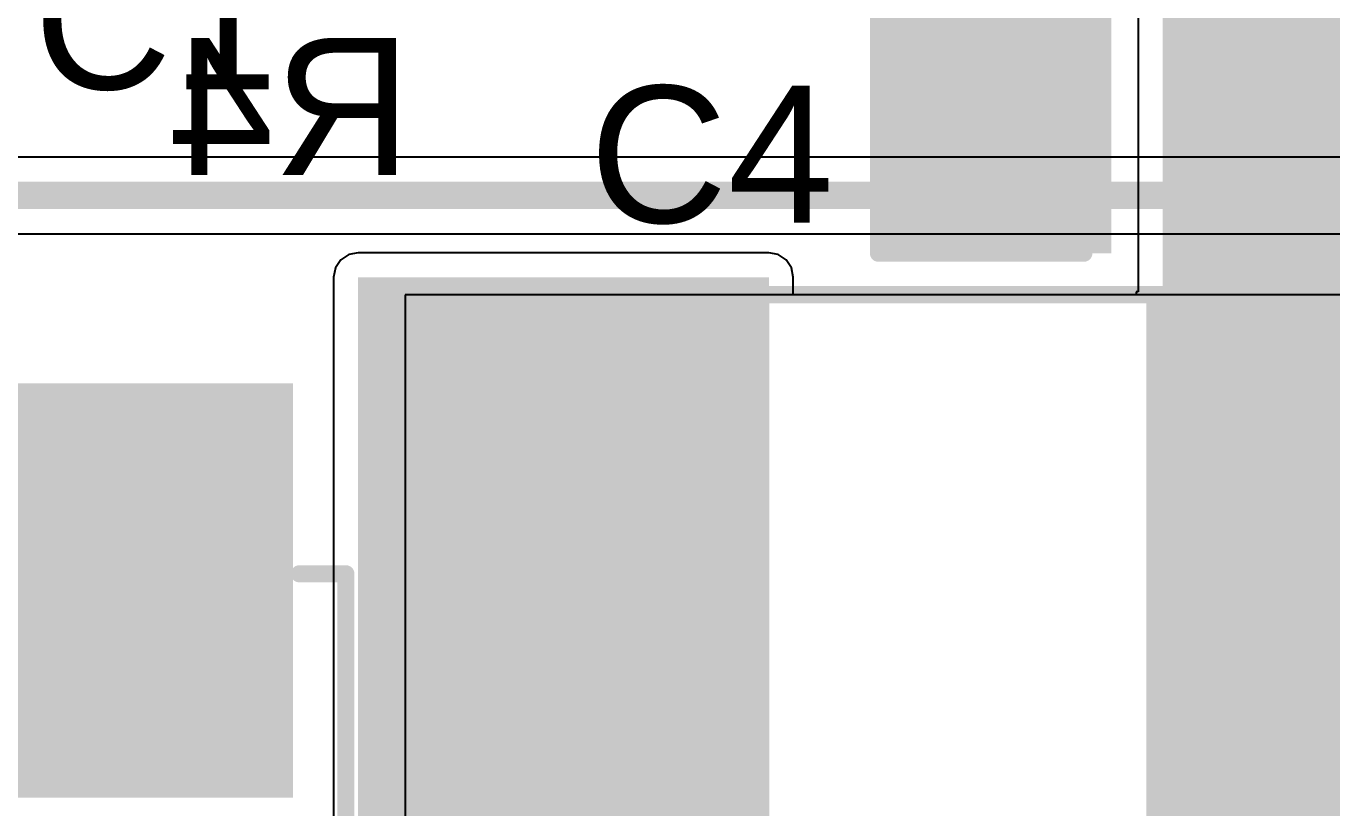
# Model space of a CAD drawing. Header units: inches. Extents: x 0 to 5376, y 0 to 5416.
# Drawn here: x 10.04 to 19.72, y 15.93 to 21.73 of the extents above; entities that cross this region are included whole.
import ezdxf

# ---------------------------------------------------------------- set-up
doc = ezdxf.new("R2010")
doc.units = ezdxf.units.IN
for name, color, linetype in [('Bottom Overlay', 54, 'Continuous'), ('Layer 1', 16, 'Continuous'), ('Top Layer', 1, 'Continuous'), ('Top Overlay', 2, 'Continuous'), ('Top Paste', 8, 'Continuous'), ('Top Solder', 216, 'Continuous')]:
    doc.layers.add(name, color=color, linetype=linetype)
doc.styles.add('Arial', font='', dxfattribs={"height": 0.2})
doc.styles.get('Arial').set_extended_font_data('Arial')

msp = doc.modelspace()

# ---------------------------------------------------------------- hatches: boundary and pattern name
at = {"layer": 'Top Layer'}
for points in [[(23.2156, 24.3332), (18.4685, 24.3332), (18.4685, 11.1029), (23.2156, 11.1029)], [(16.4619, 21.9233), (17.9859, 21.9233), (17.9859, 20.1453), (16.4619, 20.1453)], [(19.0019, 21.9233), (20.5259, 21.9233), (20.5259, 20.1453), (19.0019, 20.1453)], [(15.5476, 19.8659), (12.4996, 19.8659), (12.4996, 11.2299), (15.5476, 11.2299)], [(15.4505, 19.5799), (15.4505, 11.3799), (12.8505, 11.3799), (12.8505, 19.5799)], [(21.0505, 19.5799), (21.0505, 11.3799), (18.4505, 11.3799), (18.4505, 19.5799)], [(2.9746, 19.0785), (2.9746, 16.0051), (12.017, 16.0051), (12.017, 19.0785)], [(10.2017, 16.3553), (10.2017, 18.8553), (11.9017, 18.8553), (11.9017, 16.3553)]]:
    msp.add_hatch(color=1, dxfattribs=at).paths.add_polyline_path(points)
at = {"layer": 'Top Paste'}
for points in [[(16.4619, 21.9233), (17.9859, 21.9233), (17.9859, 20.1453), (16.4619, 20.1453)], [(19.0019, 21.9233), (20.5259, 21.9233), (20.5259, 20.1453), (19.0019, 20.1453)], [(15.4505, 19.5799), (15.4505, 11.3799), (12.8505, 11.3799), (12.8505, 19.5799)], [(21.0505, 19.5799), (21.0505, 11.3799), (18.4505, 11.3799), (18.4505, 19.5799)], [(10.2017, 16.3553), (10.2017, 18.8553), (11.9017, 18.8553), (11.9017, 16.3553)]]:
    msp.add_hatch(color=8, dxfattribs=at).paths.add_polyline_path(points)
at = {"layer": 'Top Solder'}
for points in [[(16.3603, 22.0249), (18.0875, 22.0249), (18.0875, 20.0437), (16.3603, 20.0437)], [(18.9003, 22.0249), (20.6275, 22.0249), (20.6275, 20.0437), (18.9003, 20.0437)], [(15.5521, 19.6815), (15.5521, 11.2783), (12.7489, 11.2783), (12.7489, 19.6815)], [(21.1521, 19.6815), (21.1521, 11.2783), (18.3489, 11.2783), (18.3489, 19.6815)], [(10.1001, 16.2537), (10.1001, 18.9569), (12.0033, 18.9569), (12.0033, 16.2537)]]:
    msp.add_hatch(color=216, dxfattribs=at).paths.add_polyline_path(points)

# ---------------------------------------------------------------- linework, layer by layer
at = {"layer": 'Layer 1'}
for p, q in [((29.9048, 20.7573), (3.3692, 20.7573)), ((3.2512, 20.1875), (29.9676, 20.1875))]:
    msp.add_line(p, q, dxfattribs=at)
msp.add_lwpolyline([(3.2512, 20.4724, 0.2032, 0.2032, 0), (30.0228, 20.4724, 0.2032, 0.2032, 0)], format="xyseb", dxfattribs=at)
at = {"layer": 'Top Layer'}
for p, q in [((18.2873, 24.3332), (18.2873, 19.7577)), ((12.3714, 19.994), (12.3321, 19.9352)), ((12.4302, 20.0333), (12.3714, 19.994)), ((12.4996, 20.0471), (12.4302, 20.0333)), ((15.5476, 20.0471), (12.4996, 20.0471)), ((15.6169, 20.0333), (15.5476, 20.0471)), ((15.6757, 19.994), (15.6169, 20.0333)), ((15.715, 19.9352), (15.6757, 19.994)), ((12.3321, 19.9352), (12.3183, 19.8659)), ((12.3183, 19.8659), (12.3183, 15.7769)), ((15.7288, 19.8659), (15.715, 19.9352)), ((15.7288, 19.7362), (15.7288, 19.8659)), ((22.0218, 19.7362), (12.8505, 19.7362)), ((12.8505, 19.7362), (12.8505, 11.2299)), ((18.2727, 19.7362), (15.7288, 19.7362)), ((18.2873, 19.7577), (18.2727, 19.7577)), ((18.2727, 19.7577), (18.2727, 19.7362))]:
    msp.add_line(p, q, dxfattribs=at)
at = {"layer": 'Top Overlay'}
for points in [[(16.3603, 20.0437, 0.127, 0.127, 0), (16.3603, 22.0249, 0.127, 0.127, 0)], [(16.3603, 20.0437, 0.127, 0.127, 0), (17.8843, 20.0437, 0.127, 0.127, 0)], [(19.1035, 20.0437, 0.127, 0.127, 0), (20.6275, 20.0437, 0.127, 0.127, 0)], [(12.8505, 19.7362, 0.127, 0.127, 0), (14.351, 19.7362, 0.127, 0.127, 0)], [(14.351, 19.7362, 0.127, 0.127, 0), (19.5714, 19.7362, 0.127, 0.127, 0)], [(19.5714, 19.7362, 0.127, 0.127, 0), (21.0505, 19.7362, 0.127, 0.127, 0)], [(9.694, 17.6665, 0.127, 0.127, 0), (10.0395, 17.6665, 0.127, 0.127, 0)], [(12.0639, 17.6665, 0.127, 0.127, 0), (12.4094, 17.6665, 0.127, 0.127, 0)], [(12.4094, 12.9471, 0.127, 0.127, 0), (12.4094, 17.6665, 0.127, 0.127, 0)]]:
    msp.add_lwpolyline(points, format="xyseb", dxfattribs=at)
for points in [[(16.3286, 20.0437, 0.0635, 0.0635, 1), (16.3921, 20.0437, 0.0635, 0.0635, 1)], [(16.3286, 20.0437, 0.0635, 0.0635, 1), (16.3921, 20.0437, 0.0635, 0.0635, 1)], [(17.8526, 20.0437, 0.0635, 0.0635, 1), (17.9161, 20.0437, 0.0635, 0.0635, 1)], [(19.0718, 20.0437, 0.0635, 0.0635, 1), (19.1353, 20.0437, 0.0635, 0.0635, 1)], [(12.8188, 19.7362, 0.0635, 0.0635, 1), (12.8823, 19.7362, 0.0635, 0.0635, 1)], [(14.3193, 19.7362, 0.0635, 0.0635, 1), (14.3828, 19.7362, 0.0635, 0.0635, 1)], [(14.3193, 19.7362, 0.0635, 0.0635, 1), (14.3828, 19.7362, 0.0635, 0.0635, 1)], [(19.5397, 19.7362, 0.0635, 0.0635, 1), (19.6032, 19.7362, 0.0635, 0.0635, 1)], [(19.5397, 19.7362, 0.0635, 0.0635, 1), (19.6032, 19.7362, 0.0635, 0.0635, 1)], [(10.0078, 17.6665, 0.0635, 0.0635, 1), (10.0713, 17.6665, 0.0635, 0.0635, 1)], [(12.0322, 17.6665, 0.0635, 0.0635, 1), (12.0957, 17.6665, 0.0635, 0.0635, 1)], [(12.3777, 17.6665, 0.0635, 0.0635, 1), (12.4412, 17.6665, 0.0635, 0.0635, 1)], [(12.3777, 17.6665, 0.0635, 0.0635, 1), (12.4412, 17.6665, 0.0635, 0.0635, 1)]]:
    msp.add_lwpolyline(points, format="xyseb", close=True, dxfattribs=at)

# ---------------------------------------------------------------- texts
at = {"layer": 'Bottom Overlay', "style": 'Arial', "text_generation_flag": 2}
msp.add_text('R4', height=1.016, dxfattribs=at).set_placement((12.8987, 20.625))
at = {"layer": 'Top Overlay', "style": 'Arial'}
for s, p in [('C1', (10.0925, 21.26)), ('C4', (14.2156, 20.2694))]:
    msp.add_text(s, height=1.016, dxfattribs=at).set_placement(p)

doc.saveas('drawing.dxf')
